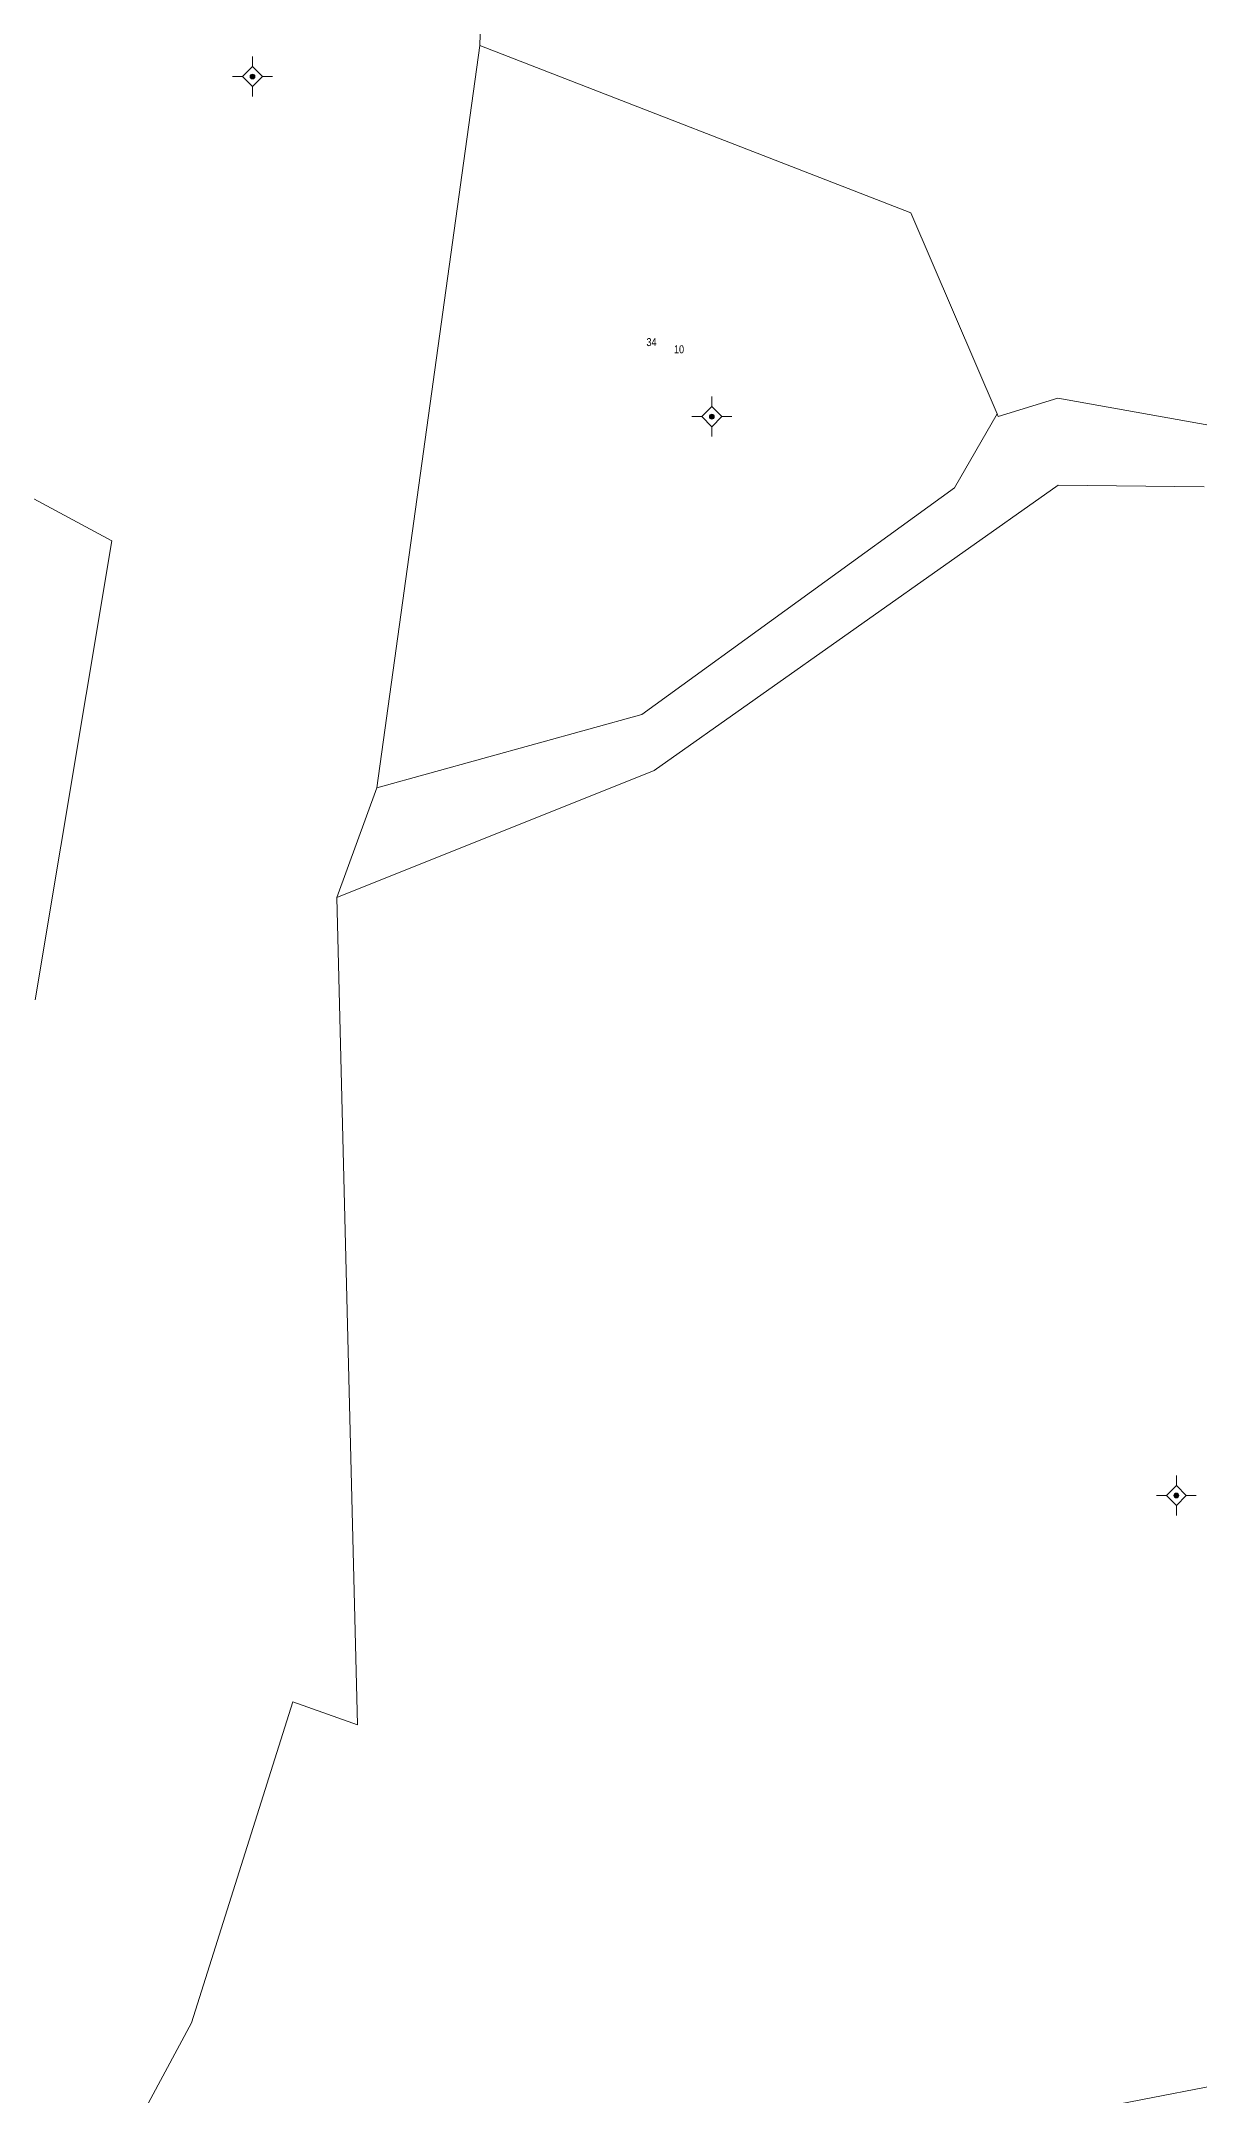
# Model space of a CAD drawing. Header units: metres. Extents: x 343613 to 365037, y 1839984 to 1846362.
# Drawn here: x 364529.5 to 364601.9, y 1840742.5 to 1840870.8 of the extents above; entities that cross this region are included whole.
import ezdxf

# ---------------------------------------------------------------- set-up
doc = ezdxf.new("R2010")
doc.units = ezdxf.units.M
doc.header["$LTSCALE"] = 0.2
for name, color, linetype, lineweight in [('10', 7, 'Continuous', 13), ('11', 7, 'Continuous', 13), ('22', 7, 'Continuous', 13)]:
    doc.layers.add(name, color=color, linetype=linetype, lineweight=lineweight)
doc.layers.add('14', color=7, linetype='Continuous')
doc.layers.add('15', color=7, linetype='Continuous')

msp = doc.modelspace()

# ---------------------------------------------------------------- hatches: boundary and pattern name
at = {"layer": '11'}
for points in [[(364542.8198, 1840868.63, 1), (364542.5197, 1840868.63, 1)], [(364571.5398, 1840847.38, 1), (364571.2398, 1840847.38, 1)], [(364600.5798, 1840779.97, 1), (364600.2797, 1840779.97, 1)]]:
    msp.add_hatch(color=256, dxfattribs=at).paths.add_polyline_path(points)

# ---------------------------------------------------------------- linework, layer by layer
at = {"layer": '10'}
msp.add_line((364547.94, 1840817.33), (364550.44, 1840824.18), dxfattribs=at)
for points in [[(364556.89, 1840870.57), (364558.05, 1840909.38), (364586.85, 1840906.16)], [(364529.08, 1840810.94), (364533.87, 1840839.62), (364527.11, 1840843.27), (364495.02, 1840849.1), (364486.92, 1840842.69)], [(364589.23, 1840847.56), (364589.3, 1840847.4), (364593.02, 1840848.53), (364640.58, 1840840.03)], [(364602.18, 1840842.99), (364593.05, 1840843.1), (364567.79, 1840825.27), (364547.94, 1840817.33), (364549.24, 1840765.64), (364545.19, 1840767.08), (364538.86, 1840747.03), (364532.13, 1840734.51), (364529.82, 1840718.44), (364532.12, 1840716.84), (364567.08, 1840738.84), (364577.37, 1840738.83), (364590.15, 1840740.65), (364611, 1840744.69), (364622.81, 1840745.38), (364643.44, 1840747.08), (364655.89, 1840747.45)]]:
    msp.add_lwpolyline(points, dxfattribs=at)
msp.add_lwpolyline([(364589.23, 1840847.56), (364583.84, 1840860.12), (364556.89, 1840870.57), (364550.44, 1840824.18), (364567.01, 1840828.76), (364586.57, 1840842.94)], close=True, dxfattribs=at)
at = {"layer": '11'}
for p, q in [((364542.67, 1840869.88), (364542.67, 1840869.25)), ((364542.05, 1840868.63), (364541.42, 1840868.63)), ((364542.67, 1840868.01), (364542.67, 1840867.38)), ((364543.92, 1840868.63), (364543.29, 1840868.63)), ((364571.39, 1840848.63), (364571.39, 1840848.01)), ((364570.77, 1840847.38), (364570.14, 1840847.38)), ((364572.64, 1840847.38), (364572.01, 1840847.38)), ((364571.39, 1840846.75), (364571.39, 1840846.13)), ((364600.43, 1840781.22), (364600.43, 1840780.59)), ((364599.81, 1840779.97), (364599.18, 1840779.97)), ((364600.43, 1840779.35), (364600.43, 1840778.72)), ((364601.68, 1840779.97), (364601.05, 1840779.97))]:
    msp.add_line(p, q, dxfattribs=at)
for points in [[(364542.67, 1840869.25), (364542.05, 1840868.63), (364542.67, 1840868.01), (364543.29, 1840868.63)], [(364571.39, 1840848.01), (364570.77, 1840847.38), (364571.39, 1840846.75), (364572.01, 1840847.38)], [(364600.43, 1840780.59), (364599.81, 1840779.97), (364600.43, 1840779.35), (364601.05, 1840779.97)]]:
    msp.add_lwpolyline(points, close=True, dxfattribs=at)
for centre in [(364542.6698, 1840868.63), (364571.3898, 1840847.38), (364600.4298, 1840779.97)]:
    msp.add_circle(centre, 0.15, dxfattribs=at)
at = {"layer": '22'}
msp.add_line((364538.86, 1840747.03), (364545.19, 1840767.08), dxfattribs=at)
for points in [[(364556.89, 1840870.57), (364558.05, 1840909.38), (364586.85, 1840906.16)], [(364556.89, 1840870.57), (364550.44, 1840824.18), (364567.01, 1840828.76), (364586.57, 1840842.94), (364589.23, 1840847.56)], [(364589.23, 1840847.56), (364583.84, 1840860.12), (364556.89, 1840870.57)], [(364589.23, 1840847.56), (364589.3, 1840847.4), (364593.02, 1840848.53), (364640.58, 1840840.03)], [(364529.08, 1840810.94), (364533.87, 1840839.62), (364527.11, 1840843.27)], [(364545.19, 1840767.08), (364549.24, 1840765.64), (364547.94, 1840817.33), (364567.79, 1840825.27), (364593.05, 1840843.1), (364602.18, 1840842.99)], [(364655.89, 1840747.45), (364643.44, 1840747.08), (364622.81, 1840745.38), (364611, 1840744.69), (364590.15, 1840740.65), (364577.37, 1840738.83), (364567.08, 1840738.84), (364532.12, 1840716.84), (364529.82, 1840718.44), (364532.13, 1840734.51), (364538.86, 1840747.03)]]:
    msp.add_lwpolyline(points, dxfattribs=at)

# ---------------------------------------------------------------- texts
at = {"layer": '14', "width": 0.85}
msp.add_text('10', height=0.5, dxfattribs=at).set_placement((364569.02, 1840851.34))
at = {"layer": '15', "width": 0.85}
msp.add_text('34', height=0.5, dxfattribs=at).set_placement((364567.3, 1840851.79))

doc.saveas('drawing.dxf')
